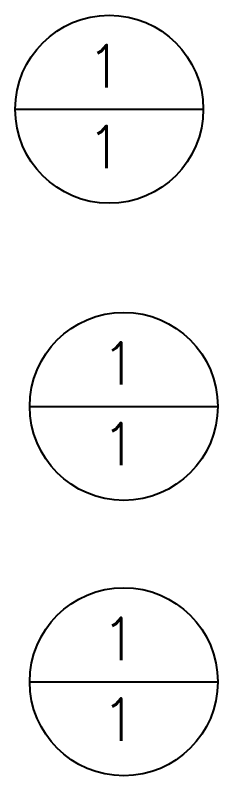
# Model space of a CAD drawing. Header units: millimetres. Extents: x -728 to 1441, y -1370 to 450.
# Drawn here: x -436.48 to -430.67, y -177.48 to -155.66 of the extents above; entities that cross this region are included whole.
import ezdxf
from ezdxf.enums import TextEntityAlignment as Align

# ---------------------------------------------------------------- set-up
doc = ezdxf.new("R2010")
doc.units = ezdxf.units.MM
doc.layers.add('Simboli', color=10, linetype='Continuous')
doc.styles.add('E-ROMANS', font='romans.shx', dxfattribs={"width": 0.8})

msp = doc.modelspace()

# ---------------------------------------------------------------- linework, layer by layer
at = {"layer": 'Simboli'}
for p, q in [((-436.478, -158.362), (-431.083, -158.362)), ((-436.062, -166.885), (-430.667, -166.885)), ((-436.062, -174.785), (-430.667, -174.785))]:
    msp.add_line(p, q, dxfattribs=at)
for centre in [(-433.78, -158.362), (-433.364, -166.885), (-433.364, -174.785)]:
    msp.add_circle(centre, 2.697, dxfattribs=at)

# ---------------------------------------------------------------- texts
at = {"layer": 'Simboli', "style": 'E-ROMANS'}
for p in [(-433.908, -157.131), (-433.908, -159.446), (-433.491, -165.654), (-433.491, -167.969), (-433.491, -173.554), (-433.491, -175.868)]:
    msp.add_text('1', height=1.214, dxfattribs=at).set_placement(p, align=Align.MIDDLE_CENTER)

doc.saveas('drawing.dxf')
